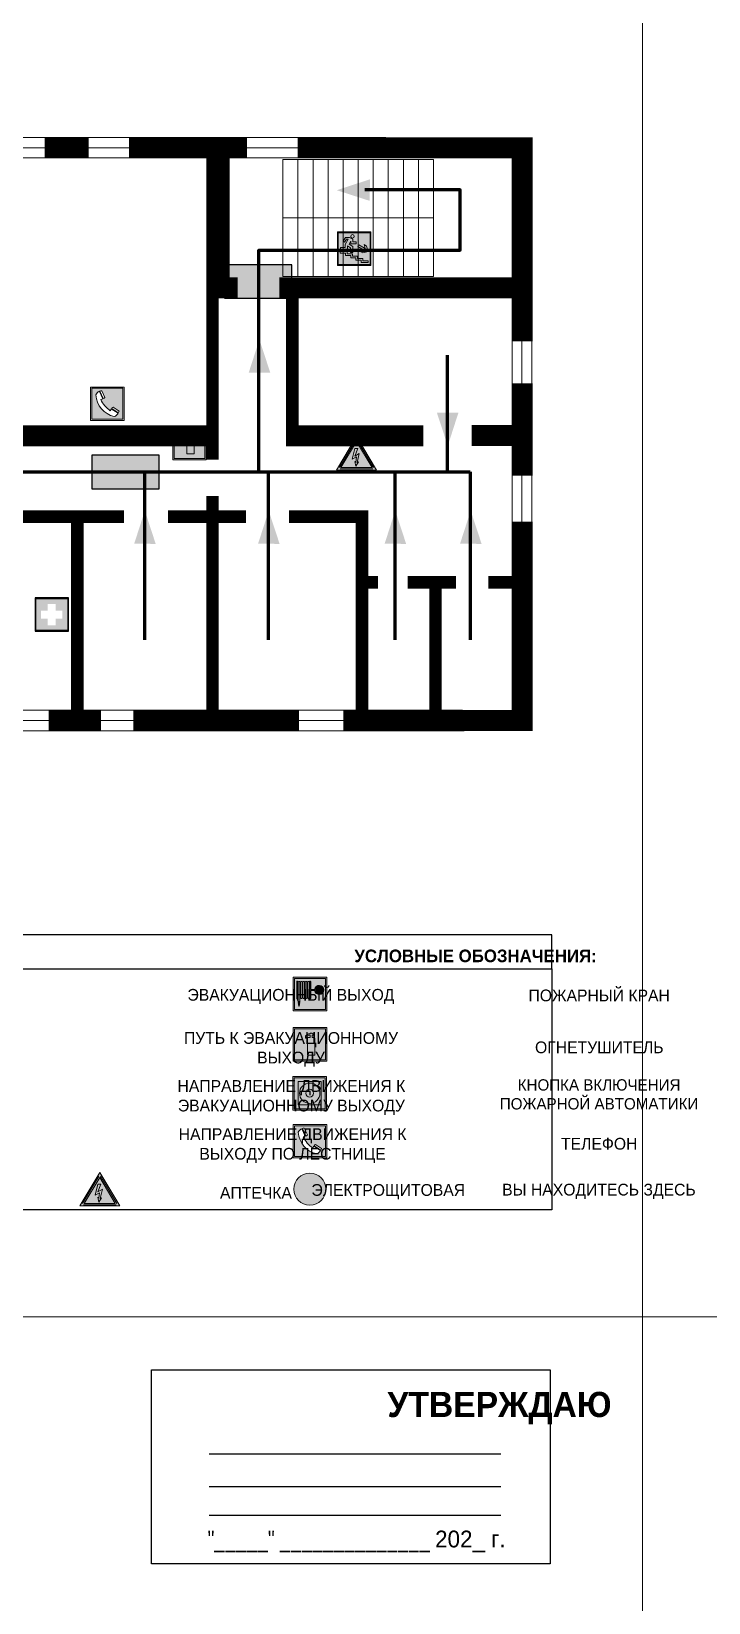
# Model space of a CAD drawing. Header units: millimetres. Extents: x 13114 to 67229, y 22859 to 38520.
# Drawn here: x 32108 to 32269.4, y 35090 to 35464.3 of the extents above; entities that cross this region are included whole.
import ezdxf

# ---------------------------------------------------------------- set-up
doc = ezdxf.new("R2010")
doc.units = ezdxf.units.MM
doc.layers.add('План_Штампы', color=7, linetype='Continuous')
doc.styles.add('обычный', font='arial.ttf')

# ---------------------------------------------------------------- blocks, each defined once
blk = doc.blocks.new('A$C3E6D3DDE')
at = {"lineweight": 5}
h = blk.add_hatch(color=40, dxfattribs=at)
h.paths.add_polyline_path([(24.1, 1.45), (16.46, -11.35), (31.74, -11.35)])
h.paths.add_polyline_path([(24.09, -0.46), (30.03, -10.41), (18.14, -10.41)], flags=16)
h.paths.add_polyline_path([(24.54, -3.08), (23.41, -6.02), (25.13, -5.01), (24.33, -8.5), (24.82, -8.27), (23.79, -9.86), (23.4, -8.04), (23.8, -8.43), (24.04, -6.29), (22.39, -7.25), (23.44, -3.08)], flags=0)
h = blk.add_hatch(color=256, dxfattribs=at)
h.paths.add_polyline_path([(24.37, 0.03, 0.567511), (23.82, 0.03), (17.59, -10.4, 0.582454), (17.86, -10.88), (30.32, -10.88, 0.582149), (30.6, -10.4)])
h.paths.add_polyline_path([(24.09, -0.46), (18.14, -10.41), (30.03, -10.41)], flags=16)
h.paths.add_polyline_path([(24.54, -3.08), (23.41, -6.02), (25.13, -5.01), (24.33, -8.5), (24.82, -8.27), (23.79, -9.86), (23.4, -8.04), (23.8, -8.43), (24.04, -6.29), (22.39, -7.25), (23.44, -3.08)], flags=0)
h = blk.add_hatch(color=40, dxfattribs=at)
h.paths.add_polyline_path([(24.09, -0.46), (18.14, -10.41), (30.03, -10.41)])
h.paths.add_polyline_path([(24.82, -8.27), (23.79, -9.86), (23.4, -8.04), (23.8, -8.43), (24.04, -6.29), (22.39, -7.25), (23.44, -3.08), (24.54, -3.08), (23.41, -6.02), (25.13, -5.01), (24.33, -8.5)], flags=16)
at = {"color": 40, "lineweight": 5}
for p, q in [((16.46, -11.35), (24.1, 1.45)), ((24.1, 1.45), (31.74, -11.35))]:
    blk.add_line(p, q, dxfattribs=at)
at = {"lineweight": 5}
for p, q in [((17.59, -10.4), (23.82, 0.03)), ((24.37, 0.03), (30.6, -10.4)), ((18.14, -10.41), (24.09, -0.46)), ((23.44, -3.08), (22.39, -7.25)), ((23.41, -6.02), (24.54, -3.08)), ((25.13, -5.01), (23.41, -6.02)), ((24.54, -3.08), (23.44, -3.08)), ((24.09, -0.46), (30.03, -10.41)), ((24.33, -8.5), (25.13, -5.01)), ((17.86, -10.88), (30.32, -10.88)), ((18.14, -10.41), (30.03, -10.41)), ((22.39, -7.25), (24.04, -6.29)), ((23.8, -8.43), (23.4, -8.04)), ((23.4, -8.04), (23.79, -9.86)), ((23.79, -9.86), (24.82, -8.27)), ((24.04, -6.29), (23.8, -8.43)), ((24.82, -8.27), (24.33, -8.5))]:
    blk.add_line(p, q, dxfattribs=at)
at = {"color": 50, "lineweight": 5}
blk.add_line((31.74, -11.35), (16.46, -11.35), dxfattribs=at)
blk = doc.blocks.new('A$C37112FD5')
at = {"true_color": 0xf5f5ff}
h = blk.add_hatch(color=7, dxfattribs=at)
h.dxf.hatch_style = 1
h.paths.add_polyline_path([(12.8, -7.4), (0, -7.4), (0, -20.2), (12.8, -20.2)])
h.paths.add_polyline_path([(12.29, -7.91), (12.29, -19.69), (0.51, -19.69), (0.51, -7.91)], flags=16)
h.paths.add_polyline_path([(4.98, -9.04, -0.42597), (5.17, -9.22), (5.17, -12.25), (5.17, -15.29, -0.432244), (4.98, -15.47), (4.83, -15.47, -0.42597), (4.64, -15.29), (4.64, -12.25), (4.64, -9.22, -0.432244), (4.83, -9.04)], flags=0)
h.paths.add_polyline_path([(4.28, -9.22), (4.28, -12.25), (4.28, -15.29, -0.432244), (4.09, -15.47), (3.94, -15.47, -0.42597), (3.75, -15.29), (3.75, -12.25), (3.75, -9.22, -0.432244), (3.94, -9.04), (4.09, -9.04, -0.42597)], flags=0)
h.paths.add_polyline_path([(5.72, -9.04), (5.87, -9.04, -0.42597), (6.06, -9.22), (6.06, -12.25), (6.06, -15.29, -0.432244), (5.87, -15.47), (5.72, -15.47, -0.42597), (5.53, -15.29), (5.53, -12.25), (5.53, -9.22, -0.432244)], flags=0)
h.paths.add_polyline_path([(6.42, -8.9), (6.5, -8.9, -0.42597), (6.69, -9.08), (6.69, -12.03), (8.21, -12.03, -15.824349), (8.21, -12.47), (6.69, -12.47), (6.69, -15.42, -0.432244), (6.5, -15.6), (6.42, -15.6)], flags=0)
h.paths.add_polyline_path([(3.39, -9.22), (3.39, -12.25), (3.39, -15.29, -0.432244), (3.2, -15.47), (3.05, -15.47, -0.42597), (2.85, -15.29), (2.85, -12.25), (2.85, -9.22, -0.432244), (3.05, -9.04), (3.2, -9.04, -0.42597)], flags=0)
h.paths.add_polyline_path([(2.5, -9.22), (2.5, -16.71), (1.96, -16.71), (1.96, -9.22, -0.432244), (2.15, -9.04), (2.31, -9.04, -0.42597)], flags=0)
h.paths.add_polyline_path([(1.61, -8.9), (1.61, -15.6), (1.57, -15.6, -0.42597), (1.37, -15.42), (1.37, -12.03), (1.37, -9.09, -0.432244), (1.57, -8.9)], flags=0)
h.paths.add_polyline_path([(9.76, -10.81), (9.76, -12.03), (8.49, -12.03, -0.336371)], flags=0)
h.paths.add_polyline_path([(8.49, -12.47), (9.76, -12.47), (9.76, -13.7, -0.336371)], flags=0)
h.paths.add_polyline_path([(10.11, -10.81, -0.336371), (11.38, -12.03), (10.11, -12.03)], flags=0)
h.paths.add_polyline_path([(10.11, -12.47), (11.38, -12.47, -0.336371), (10.11, -13.7)], flags=0)
h.paths.add_polyline_path([(2.5, -16.84), (2.5, -17.05), (1.97, -17.05), (1.97, -16.84)], flags=0)
h.paths.add_polyline_path([(2.5, -17.24, -0.033778), (2.24, -18.6, -0.033778), (1.97, -17.24)], flags=0)
h = blk.add_hatch(color=242)
h.dxf.hatch_style = 1
h.paths.add_polyline_path([(12.29, -7.91), (0.51, -7.91), (0.51, -19.69), (12.29, -19.69)])
h.paths.add_polyline_path([(6.42, -15.6), (6.42, -8.9), (6.5, -8.9, -0.42597), (6.69, -9.08), (6.69, -12.03), (8.21, -12.03, -15.824349), (8.21, -12.47), (6.69, -12.47), (6.69, -15.42, -0.432244), (6.5, -15.6)], flags=16)
h.paths.add_polyline_path([(5.87, -15.47), (5.72, -15.47, -0.42597), (5.53, -15.29), (5.53, -12.25), (5.53, -9.22, -0.432244), (5.72, -9.04), (5.87, -9.04, -0.42597), (6.06, -9.22), (6.06, -12.25), (6.06, -15.29, -0.432244)], flags=16)
h.paths.add_polyline_path([(4.98, -15.47), (4.83, -15.47, -0.42597), (4.64, -15.29), (4.64, -12.25), (4.64, -9.22, -0.432244), (4.83, -9.04), (4.98, -9.04, -0.42597), (5.17, -9.22), (5.17, -12.25), (5.17, -15.29, -0.432244)], flags=16)
h.paths.add_polyline_path([(4.09, -15.47), (3.94, -15.47, -0.42597), (3.75, -15.29), (3.75, -12.25), (3.75, -9.22, -0.432244), (3.94, -9.04), (4.09, -9.04, -0.42597), (4.28, -9.22), (4.28, -12.25), (4.28, -15.29, -0.432244)], flags=16)
h.paths.add_polyline_path([(3.2, -15.47), (3.05, -15.47, -0.42597), (2.85, -15.29), (2.85, -12.25), (2.85, -9.22, -0.432244), (3.05, -9.04), (3.2, -9.04, -0.42597), (3.39, -9.22), (3.39, -12.25), (3.39, -15.29, -0.432244)], flags=16)
h.paths.add_polyline_path([(2.5, -17.05), (1.97, -17.05), (1.97, -16.84), (2.5, -16.84)], flags=16)
h.paths.add_polyline_path([(2.5, -17.24, -0.033778), (2.24, -18.6, -0.033778), (1.97, -17.24)], flags=16)
h.paths.add_polyline_path([(2.5, -16.71), (1.96, -16.71), (1.96, -9.22, -0.432244), (2.15, -9.04), (2.31, -9.04, -0.42597), (2.5, -9.22)], flags=16)
h.paths.add_polyline_path([(1.61, -15.6), (1.57, -15.6, -0.42597), (1.37, -15.42), (1.37, -12.03), (1.37, -9.09, -0.432244), (1.57, -8.9), (1.61, -8.9)], flags=16)
h.paths.add_polyline_path([(8.49, -12.47), (9.76, -12.47), (9.76, -13.7, -0.336371)], flags=0)
h.paths.add_polyline_path([(10.11, -13.7), (10.11, -12.47), (11.38, -12.47, -0.336371)], flags=0)
h.paths.add_polyline_path([(8.49, -12.03, -0.336371), (9.76, -10.81), (9.76, -12.03)], flags=0)
h.paths.add_polyline_path([(10.11, -12.03), (10.11, -10.81, -0.336371), (11.38, -12.03)], flags=0)
h = blk.add_hatch(color=7, dxfattribs=at)
h.dxf.hatch_style = 1
h.paths.add_polyline_path([(1.61, -8.9), (1.57, -8.9, 0.432244), (1.37, -9.09), (1.37, -12.03), (1.37, -15.42, 0.42597), (1.57, -15.6), (1.61, -15.6)])
h.paths.add_polyline_path([(2.5, -9.22, 0.42597), (2.31, -9.04), (2.15, -9.04, 0.432244), (1.96, -9.22), (1.96, -16.71), (2.5, -16.71)])
h.paths.add_polyline_path([(2.5, -16.84), (1.97, -16.84), (1.97, -17.05), (2.5, -17.05)])
h.paths.add_polyline_path([(2.5, -17.24), (1.97, -17.24, 0.033778), (2.24, -18.6, 0.033778)])
h.paths.add_polyline_path([(3.39, -12.25), (3.39, -9.22, 0.42597), (3.2, -9.04), (3.05, -9.04, 0.432244), (2.85, -9.22), (2.85, -12.25), (2.85, -15.29, 0.42597), (3.05, -15.47), (3.2, -15.47, 0.432244), (3.39, -15.29)])
h.paths.add_polyline_path([(4.28, -12.25), (4.28, -9.22, 0.42597), (4.09, -9.04), (3.94, -9.04, 0.432244), (3.75, -9.22), (3.75, -12.25), (3.75, -15.29, 0.42597), (3.94, -15.47), (4.09, -15.47, 0.432244), (4.28, -15.29)])
h.paths.add_polyline_path([(5.17, -12.25), (5.17, -9.22, 0.42597), (4.98, -9.04), (4.83, -9.04, 0.432244), (4.64, -9.22), (4.64, -12.25), (4.64, -15.29, 0.42597), (4.83, -15.47), (4.98, -15.47, 0.432244), (5.17, -15.29)])
h.paths.add_polyline_path([(6.06, -12.25), (6.06, -9.22, 0.42597), (5.87, -9.04), (5.72, -9.04, 0.432244), (5.53, -9.22), (5.53, -12.25), (5.53, -15.29, 0.42597), (5.72, -15.47), (5.87, -15.47, 0.432244), (6.06, -15.29)])
h.paths.add_polyline_path([(6.69, -12.47), (8.21, -12.47, 15.824349), (8.21, -12.03), (6.69, -12.03), (6.69, -9.08, 0.42597), (6.5, -8.9), (6.42, -8.9), (6.42, -15.6), (6.5, -15.6, 0.432244), (6.69, -15.42)])
h.paths.add_polyline_path([(8.49, -12.47), (9.76, -12.47), (9.76, -13.7, -0.336371)], flags=16)
h.paths.add_polyline_path([(8.49, -12.03, -0.336371), (9.76, -10.81), (9.76, -12.03)], flags=16)
h.paths.add_polyline_path([(10.11, -12.47), (11.38, -12.47, -0.336371), (10.11, -13.7)], flags=16)
h.paths.add_polyline_path([(10.11, -12.03), (10.11, -10.81, -0.336371), (11.38, -12.03)], flags=16)
h = blk.add_hatch(color=242)
h.dxf.hatch_style = 1
h.paths.add_polyline_path([(9.76, -10.81, 0.336371), (8.49, -12.03), (9.76, -12.03)])
h.paths.add_polyline_path([(10.11, -10.81), (10.11, -12.03), (11.38, -12.03, 0.336371)])
h.paths.add_polyline_path([(11.38, -12.47), (10.11, -12.47), (10.11, -13.7, 0.336371)])
h.paths.add_polyline_path([(9.76, -12.47), (8.49, -12.47, 0.336371), (9.76, -13.7)])
at = {"color": 242, "lineweight": 5}
for p, q in [((0, -20.2), (0, -7.4)), ((0, -7.4), (12.8, -7.4)), ((1.37, -12.03), (1.37, -9.08)), ((1.57, -8.9), (1.61, -8.9)), ((1.61, -8.9), (1.61, -15.6)), ((1.96, -16.71), (1.96, -9.22)), ((2.15, -9.04), (2.31, -9.04)), ((2.5, -16.71), (2.5, -9.22)), ((2.85, -12.25), (2.85, -9.22)), ((3.05, -9.04), (3.2, -9.04)), ((3.39, -12.25), (3.39, -9.22)), ((3.75, -12.25), (3.75, -9.22)), ((3.94, -9.04), (4.09, -9.04)), ((4.28, -12.25), (4.28, -9.22)), ((4.64, -12.25), (4.64, -9.22)), ((4.83, -9.04), (4.98, -9.04)), ((5.17, -12.25), (5.17, -9.22)), ((5.53, -12.25), (5.53, -9.22)), ((5.72, -9.04), (5.87, -9.04)), ((6.06, -12.25), (6.06, -9.22)), ((6.42, -8.9), (6.42, -15.6)), ((6.5, -8.9), (6.42, -8.9)), ((6.69, -12.03), (6.69, -9.08)), ((9.76, -10.81), (9.76, -12.03)), ((10.11, -10.81), (10.11, -12.03)), ((12.8, -20.2), (12.8, -7.4)), ((1.37, -12.03), (1.37, -15.42)), ((1.57, -15.6), (1.61, -15.6)), ((1.96, -16.71), (2.5, -16.71)), ((1.97, -16.84), (2.5, -16.84)), ((1.97, -17.05), (1.97, -16.84)), ((2.5, -17.05), (1.97, -17.05)), ((1.97, -17.24), (2.5, -17.24)), ((2.5, -16.84), (2.5, -17.05)), ((2.85, -12.25), (2.85, -15.29)), ((3.05, -15.47), (3.2, -15.47)), ((3.39, -12.25), (3.39, -15.29)), ((3.75, -12.25), (3.75, -15.29)), ((3.94, -15.47), (4.09, -15.47)), ((4.28, -12.25), (4.28, -15.29)), ((4.64, -12.25), (4.64, -15.29)), ((4.83, -15.47), (4.98, -15.47)), ((5.17, -12.25), (5.17, -15.29)), ((5.53, -12.25), (5.53, -15.29)), ((5.72, -15.47), (5.87, -15.47)), ((6.06, -12.25), (6.06, -15.29)), ((6.42, -15.6), (6.5, -15.6)), ((8.21, -12.03), (6.69, -12.03)), ((8.21, -12.47), (6.69, -12.47)), ((6.69, -12.47), (6.69, -15.42)), ((9.76, -12.03), (8.49, -12.03)), ((9.76, -12.47), (8.49, -12.47)), ((9.76, -12.47), (9.76, -13.7)), ((11.38, -12.03), (10.11, -12.03)), ((11.38, -12.47), (10.11, -12.47)), ((10.11, -12.47), (10.11, -13.7)), ((0, -20.2), (12.8, -20.2))]:
    blk.add_line(p, q, dxfattribs=at)
blk.add_lwpolyline([(0.51, -7.91), (12.29, -7.91), (12.29, -19.69), (0.51, -19.69)], close=True, dxfattribs=at)
for centre, radius, start, end in [((1.56, -9.09), 0.182, 87.10267, 180.60715), ((2.15, -9.22), 0.182, 87.10267, 180.60715), ((2.32, -9.22), 0.182, 359.39285, 92.89733), ((3.04, -9.22), 0.182, 87.10267, 180.60715), ((3.21, -9.22), 0.182, 359.39285, 92.89733), ((3.93, -9.22), 0.182, 87.10267, 180.60715), ((4.1, -9.22), 0.182, 359.39285, 92.89733), ((4.82, -9.22), 0.182, 87.10267, 180.60715), ((4.99, -9.22), 0.182, 359.39285, 92.89733), ((5.71, -9.22), 0.182, 87.10267, 180.60715), ((5.88, -9.22), 0.182, 359.39285, 92.89733), ((6.51, -9.09), 0.182, 359.39285, 92.89733), ((9.93, -12.25), 1.74, 187.23185, 172.76815), ((9.93, -12.25), 1.46, 96.99266, 171.35851), ((9.93, -12.25), 1.46, 8.64149, 83.00734), ((1.56, -15.42), 0.182, 179.39285, 272.89733), ((12.17, -15.98), 10.27, 187.04098, 194.7793), ((-7.7, -15.98), 10.27, 345.2207, 352.95902), ((3.04, -15.29), 0.182, 179.39285, 272.89733), ((3.21, -15.29), 0.182, 267.10267, 0.60715), ((3.93, -15.29), 0.182, 179.39285, 272.89733), ((4.1, -15.29), 0.182, 267.10267, 0.60715), ((4.82, -15.29), 0.182, 179.39285, 272.89733), ((4.99, -15.29), 0.182, 267.10267, 0.60715), ((5.71, -15.29), 0.182, 179.39285, 272.89733), ((5.88, -15.29), 0.182, 267.10267, 0.60715), ((6.51, -15.42), 0.182, 267.10267, 0.60715), ((9.93, -12.25), 1.46, 188.64149, 263.00734), ((9.93, -12.25), 1.46, 276.99266, 351.35851)]:
    blk.add_arc(centre, radius, start, end, dxfattribs=at)
blk = doc.blocks.new('A$C7B8C2D5B')
at = {"lineweight": 0}
h = blk.add_hatch(color=5, dxfattribs=at)
h.dxf.hatch_style = 1
h.paths.add_polyline_path([(1.4, -3.02, 1), (-2.11, -3.02, 1)])
at = {"color": 5, "lineweight": 0}
blk.add_circle((-0.36, -3.02), 1.75, dxfattribs=at)
blk = doc.blocks.new('A$C456E1F9C')
at = {"lineweight": 5}
h = blk.add_hatch(color=242, dxfattribs=at)
h.paths.add_polyline_path([(0.51, -1.47), (0.51, -13.26), (12.29, -13.26), (12.29, -1.47)])
h.paths.add_polyline_path([(5.42, -4.95, -0.254479), (4.78, -5.4), (3.52, -2.53, -0.209735), (4.23, -2.4)], flags=16)
h.paths.add_polyline_path([(8.53, -8.6), (10.87, -10.17), (10.54, -10.76), (8.03, -9.13, -0.192251)], flags=16)
h.paths.add_polyline_path([(4.61, -5.49, 0.005518), (3.87, -5.72, 0.128647), (7.49, -10.01, 0.00809), (7.83, -9.33), (10.47, -10.97, -0.16736), (8.99, -12.25, -0.327862), (1.95, -3.95, -0.166952), (3.36, -2.62)], flags=16)
at = {"color": 242, "lineweight": 5}
for p, q in [((0, -13.77), (0, -0.97)), ((12.8, -0.97), (0, -0.97)), ((4.61, -5.49), (3.36, -2.62)), ((3.52, -2.53), (4.78, -5.4)), ((4.23, -2.4), (5.42, -4.95)), ((12.8, -13.77), (12.8, -0.97)), ((7.83, -9.33), (10.47, -10.97)), ((8.03, -9.13), (10.54, -10.76)), ((10.81, -10.12), (8.53, -8.6)), ((10.54, -10.76), (10.8, -10.3)), ((10.8, -10.3), (10.81, -10.12)), ((0, -13.77), (12.8, -13.77))]:
    blk.add_line(p, q, dxfattribs=at)
blk.add_lwpolyline([(0.51, -1.47), (12.29, -1.47), (12.29, -13.26), (0.51, -13.26)], close=True, dxfattribs=at)
for centre, radius, start, end in [((4.59, -5.34), 2.99, 114.28453, 152.19739), ((11.12, -3.31), 9.19, 183.99153, 256.60086), ((4.02, -3.27), 0.891, 76.32839, 123.70924), ((14.98, -39.1), 35.17, 107.14873, 108.41345), ((13.86, -0.94), 11.08, 205.55365, 234.87622), ((4.68, -4.59), 0.824, 276.9621, 334.07228), ((-13.31, 0.8), 23.44, 332.54871, 334.40268), ((8.94, -9.5), 0.989, 114.40924, 157.93883), ((7.87, -9.46), 3, 291.92908, 329.9329)]:
    blk.add_arc(centre, radius, start, end, dxfattribs=at)
blk = doc.blocks.new('A$C54414219')
at = {"true_color": 0xffffff}
h = blk.add_hatch(color=7, dxfattribs=at)
h.paths.add_polyline_path([(2.39, -9.45), (2.39, -18.3), (11.23, -18.3), (11.23, -9.45)], flags=0)
h.paths.add_polyline_path([(10.71, -13.87, -1), (2.92, -13.87, -1)], flags=0)
h.paths.add_polyline_path([(8.3, -13.87, -1), (5.33, -13.87, -1)], flags=0)
h.paths.add_polyline_path([(0.41, -7.47), (0.41, -20.27), (13.21, -20.27), (13.21, -7.47)])
h.paths.add_polyline_path([(0.92, -19.77), (12.71, -19.77), (12.71, -7.98), (0.92, -7.98)], flags=16)
h.paths.add_polyline_path([(11.23, -9.45), (11.23, -18.3), (2.39, -18.3), (2.39, -9.45)], flags=0)
at = {"lineweight": 5}
h = blk.add_hatch(color=242, dxfattribs=at)
h.paths.add_polyline_path([(12.71, -7.98), (0.92, -7.98), (0.92, -19.77), (12.71, -19.77)])
h.paths.add_polyline_path([(11.23, -18.3), (2.39, -18.3), (2.39, -9.45), (11.23, -9.45)], flags=16)
h.paths.add_polyline_path([(10.71, -13.87, -1), (2.92, -13.87, -1)], flags=0)
h.paths.add_polyline_path([(8.3, -13.87, -1), (5.33, -13.87, -1)], flags=0)
at = {"true_color": 0xffffff}
h = blk.add_hatch(color=7, dxfattribs=at)
h.paths.add_polyline_path([(2.39, -9.45), (2.39, -18.3), (11.23, -18.3), (11.23, -9.45)])
h.paths.add_polyline_path([(10.71, -13.87, -1), (2.92, -13.87, -1)], flags=16)
h.paths.add_polyline_path([(8.3, -13.87, -1), (5.33, -13.87, -1)], flags=0)
at = {"lineweight": 5}
h = blk.add_hatch(color=242, dxfattribs=at)
h.paths.add_polyline_path([(2.92, -13.87, 1), (10.71, -13.87, 1)])
h.paths.add_polyline_path([(8.3, -13.87, -1), (5.33, -13.87, -1)], flags=16)
at = {"color": 242, "lineweight": 5}
for p, q in [((0.41, -20.27), (0.41, -7.47)), ((0.41, -7.47), (13.21, -7.47)), ((0.41, -7.47), (13.21, -7.47)), ((13.21, -20.27), (13.21, -7.47)), ((0.41, -20.27), (13.21, -20.27))]:
    blk.add_line(p, q, dxfattribs=at)
for points in [[(0.92, -7.98), (12.71, -7.98), (12.71, -19.77), (0.92, -19.77)], [(2.39, -9.45), (11.23, -9.45), (11.23, -18.3), (2.39, -18.3)]]:
    blk.add_lwpolyline(points, close=True, dxfattribs=at)
for radius in [3.89, 1.49]:
    blk.add_circle((6.81, -13.87), radius, dxfattribs=at)
blk = doc.blocks.new('A$C3AD82952')
at = {"true_color": 0xf5f5ff}
h = blk.add_hatch(color=7, dxfattribs=at)
h.dxf.hatch_style = 1
h.paths.add_polyline_path([(8.21, 8.73, 0.414214), (7.89, 9.05), (7.22, 9.05), (7.22, 9.92), (7.59, 9.92, 1), (7.57, 10.36), (7.22, 10.36), (7.22, 10.6), (6.43, 10.6), (6.43, 10.36), (6.01, 10.36), (4.74, 9.59), (4.74, 8.69), (4.98, 8.73), (4.98, 9.26), (6.12, 9.91), (6.43, 9.91), (6.43, 9.05), (5.76, 9.05, 0.414214), (5.44, 8.73), (5.44, 2.2), (8.21, 2.2)], flags=0)
h.paths.add_polyline_path([(12.8, 12.8), (0, 12.8), (0, 0), (12.8, 0)])
h.paths.add_polyline_path([(0.51, 12.29), (12.29, 12.29), (12.29, 0.51), (0.51, 0.51)], flags=16)
h.paths.add_polyline_path([(4.74, 9.59), (6.01, 10.36), (6.43, 10.36), (6.43, 10.6), (7.22, 10.6), (7.22, 10.36), (7.59, 10.36, -0.94586), (7.59, 9.92), (7.22, 9.92), (7.22, 9.05), (7.89, 9.05, -0.414214), (8.21, 8.73), (8.21, 2.2), (5.44, 2.2), (5.44, 8.73, -0.414214), (5.76, 9.05), (6.43, 9.05), (6.43, 9.91), (6.12, 9.91), (4.98, 9.26), (4.98, 8.73), (4.74, 8.69)], flags=0)
h = blk.add_hatch(color=242)
h.dxf.hatch_style = 1
h.paths.add_polyline_path([(12.29, 12.29), (0.51, 12.29), (0.51, 0.51), (12.29, 0.51)])
h.paths.add_polyline_path([(4.74, 8.69), (4.74, 9.59), (6.01, 10.36), (6.43, 10.36), (6.43, 10.6), (7.22, 10.6), (7.22, 10.36), (7.59, 10.36, -0.94586), (7.59, 9.92), (7.22, 9.92), (7.22, 9.05), (7.89, 9.05, -0.414214), (8.21, 8.73), (8.21, 2.2), (5.44, 2.2), (5.44, 8.73, -0.414214), (5.76, 9.05), (6.43, 9.05), (6.43, 9.91), (6.12, 9.91), (4.98, 9.26), (4.98, 8.73)], flags=16)
h = blk.add_hatch(color=7, dxfattribs=at)
h.dxf.hatch_style = 1
h.paths.add_polyline_path([(8.21, 8.73, 0.414214), (7.89, 9.05), (7.22, 9.05), (7.22, 9.92), (7.59, 9.92, 1), (7.57, 10.36), (7.22, 10.36), (7.22, 10.6), (6.43, 10.6), (6.43, 10.36), (6.01, 10.36), (4.74, 9.59), (4.74, 8.69), (4.98, 8.73), (4.98, 9.26), (6.12, 9.91), (6.43, 9.91), (6.43, 9.05), (5.76, 9.05, 0.414214), (5.44, 8.73), (5.44, 2.2), (8.21, 2.2)])
at = {"color": 242, "lineweight": 5}
for p, q in [((0, 0), (0, 12.8)), ((0, 12.8), (12.8, 12.8)), ((12.8, 0), (12.8, 12.8)), ((6.01, 10.36), (4.74, 9.59)), ((4.74, 9.59), (4.74, 8.69)), ((4.74, 8.69), (4.98, 8.73)), ((4.98, 9.26), (6.12, 9.91)), ((4.98, 8.73), (4.98, 9.26)), ((5.44, 2.2), (5.44, 8.73)), ((5.76, 9.05), (6.43, 9.05)), ((6.01, 10.36), (6.43, 10.36)), ((6.12, 9.91), (6.43, 9.91)), ((7.22, 10.6), (6.43, 10.6)), ((6.43, 10.6), (6.43, 10.36)), ((6.43, 9.91), (6.43, 9.05)), ((7.22, 10.36), (7.22, 10.6)), ((7.59, 10.36), (7.22, 10.36)), ((7.22, 9.05), (7.22, 9.92)), ((7.59, 9.92), (7.22, 9.92)), ((7.89, 9.05), (7.22, 9.05)), ((8.21, 2.2), (8.21, 8.73)), ((0, 0), (12.8, 0)), ((5.44, 2.2), (8.21, 2.2))]:
    blk.add_line(p, q, dxfattribs=at)
blk.add_lwpolyline([(0.51, 12.29), (12.29, 12.29), (12.29, 0.51), (0.51, 0.51)], close=True, dxfattribs=at)
for centre, radius, start, end in [((5.76, 8.73), 0.32, 90, 180), ((7.58, 10.14), 0.223, 273.18746, 86.81254), ((7.89, 8.73), 0.32, 0, 90)]:
    blk.add_arc(centre, radius, start, end, dxfattribs=at)
blk = doc.blocks.new('A$C7B4425F7')
at = {"true_color": 0xffffff}
blk.add_hatch(color=7, dxfattribs=at).paths.add_polyline_path([(0, 0), (-16, 0), (-16, -8), (0, -8)])
h = blk.add_hatch(color=126)
h.paths.add_polyline_path([(-0.2, -0.2), (-15.8, -0.2), (-15.8, -7.8), (-0.2, -7.8)])
h.paths.add_polyline_path([(-11.76, -2.03), (-11.76, -3.66), (-11.17, -3.66, -0.568275), (-11.17, -6.18), (-12.58, -6.18), (-12.58, -2.03)], flags=16)
h.paths.add_polyline_path([(-13.33, -4.12, -0.495768), (-13.59, -6.18), (-15.03, -6.18), (-15.03, -2.03), (-13.59, -2.03, -0.487973)], flags=16)
h.paths.add_polyline_path([(-10.25, -2.03), (-9.48, -2.03), (-9.48, -6.18), (-10.25, -6.18)], flags=16)
h.paths.add_polyline_path([(-13.84, -3.69), (-14.24, -3.69), (-14.24, -3.03), (-13.9, -3.03, -0.692621)], flags=0)
h.paths.add_polyline_path([(-9.15, -2.03), (-8.4, -2.03), (-8.04, -3.07), (-7.68, -2.03), (-6.93, -2.03), (-7.64, -4.1), (-6.93, -6.18), (-7.68, -6.18), (-8.04, -5.14), (-8.4, -6.18), (-9.15, -6.18), (-8.44, -4.1)], flags=16)
h.paths.add_polyline_path([(-11.76, -4.46), (-11.42, -4.46, -0.692621), (-11.36, -5.12), (-11.76, -5.12)], flags=0)
h.paths.add_polyline_path([(-13.9, -5.2), (-14.24, -5.2), (-14.24, -4.55), (-13.84, -4.55, -0.708038)], flags=0)
edge = h.paths.add_edge_path(flags=16)
edge.add_ellipse((-5.51, -4.08), major_axis=(0, 2.05), ratio=0.586184, start_angle=0, end_angle=360)
edge = h.paths.add_edge_path(flags=0)
edge.add_ellipse((-5.51, -4.08), major_axis=(0, 1.14), ratio=0.454828, start_angle=0, end_angle=360)
h.paths.add_polyline_path([(-4.13, -4.96, 0.377264), (-3.48, -4.52, 0.0555), (-3.16, -2.03), (-1.66, -2.03), (-1.66, -4.96), (-0.96, -4.96), (-0.96, -7.01), (-1.75, -7.01), (-1.75, -6.18), (-3.3, -6.18), (-3.3, -7.02), (-4.13, -7.02)], flags=16)
h.paths.add_polyline_path([(-2.73, -2.91), (-2.28, -2.91), (-2.28, -4.96), (-3.05, -4.96, 0.079136)], flags=0)
at = {"color": 126}
blk.add_lwpolyline([(-16, -8), (0, -8), (0, 0), (-16, 0)], close=True, dxfattribs=at)
blk = doc.blocks.new('вниз')
at = {"lineweight": 0, "true_color": 0xffffff}
h = blk.add_hatch(color=7, dxfattribs=at)
h.dxf.hatch_style = 1
h.paths.add_polyline_path([(40994.51, -4472.22), (40986.51, -4472.22), (40986.51, -4480.22), (40994.51, -4480.22)])
h.paths.add_polyline_path([(40994.31, -4472.42), (40994.31, -4480.01), (40986.71, -4480.01), (40986.71, -4472.42)], flags=16)
h.paths.add_polyline_path([(40988.43, -4473.53), (40989.43, -4473.53), (40990.19, -4473.96), (40990.19, -4474.6), (40991, -4474.6), (40991, -4475.06), (40989.73, -4475.06), (40989.73, -4474.46), (40989.3, -4475.18), (40990.17, -4475.7), (40990.17, -4477.11), (40989.63, -4477.11), (40989.63, -4476.01), (40988.94, -4475.59), (40988.94, -4476.46), (40988.94, -4476.46), (40987.47, -4476.46), (40987.26, -4476.46), (40987.26, -4475.92), (40988.4, -4475.92), (40988.4, -4475.2), (40989.1, -4473.99), (40988.66, -4473.99), (40988.24, -4474.7), (40987.86, -4474.47), (40988.41, -4473.56)], flags=0)
h.paths.add_polyline_path([(40990.55, -4473.29, -1), (40989.69, -4473.29, -1)], flags=0)
h.paths.add_polyline_path([(40988.85, -4476.89), (40988.85, -4477.43), (40990.1, -4477.43), (40990.1, -4477.99), (40991.34, -4477.99), (40991.34, -4478.54), (40992.59, -4478.54), (40992.59, -4479.09), (40993.83, -4479.09), (40993.83, -4479.52), (40992.17, -4479.52), (40992.17, -4478.97), (40990.91, -4478.97), (40990.91, -4478.41), (40989.68, -4478.41), (40989.68, -4477.86), (40988.43, -4477.86), (40988.43, -4477.31), (40987.6, -4477.31), (40987.18, -4477.31), (40987.18, -4476.89)], flags=0)
h.paths.add_polyline_path([(40991.61, -4475.33), (40993.12, -4476.2), (40992.9, -4475.27), (40993.48, -4475.6), (40993.83, -4476.88), (40992.56, -4477.22), (40991.97, -4476.88), (40992.9, -4476.61), (40991.38, -4475.74), (40991.58, -4475.39)], flags=0)
h.paths.add_polyline_path([(40990.19, -4473.96), (40989.43, -4473.53), (40988.43, -4473.53), (40988.41, -4473.56), (40987.86, -4474.47), (40988.24, -4474.7), (40988.66, -4473.99), (40989.1, -4473.99), (40988.4, -4475.2), (40988.4, -4475.92), (40987.26, -4475.92), (40987.26, -4476.46), (40987.47, -4476.46), (40988.94, -4476.46), (40988.94, -4476.27), (40988.94, -4475.59), (40989.63, -4476.01), (40989.63, -4477.11), (40990.17, -4477.11), (40990.17, -4475.7), (40989.3, -4475.18), (40989.73, -4474.46), (40989.73, -4475.06), (40991, -4475.06), (40991, -4474.6), (40990.19, -4474.6)], flags=0)
h.paths.add_polyline_path([(40990.55, -4473.29, 1), (40989.69, -4473.29, 1)], flags=0)
h.paths.add_polyline_path([(40991.61, -4475.33), (40991.58, -4475.39), (40991.38, -4475.74), (40992.9, -4476.61), (40991.97, -4476.88), (40992.56, -4477.22), (40993.83, -4476.88), (40993.48, -4475.6), (40992.9, -4475.27), (40993.12, -4476.2)], flags=0)
h.paths.add_polyline_path([(40990.1, -4477.43), (40988.85, -4477.43), (40988.85, -4476.89), (40987.18, -4476.89), (40987.18, -4477.31), (40987.6, -4477.31), (40988.43, -4477.31), (40988.43, -4477.86), (40989.68, -4477.86), (40989.68, -4478.41), (40990.91, -4478.41), (40990.91, -4478.97), (40992.17, -4478.97), (40992.17, -4479.52), (40993.83, -4479.52), (40993.83, -4479.09), (40992.59, -4479.09), (40992.59, -4478.54), (40991.34, -4478.54), (40991.34, -4477.99), (40990.1, -4477.99)], flags=0)
at = {"lineweight": 0}
h = blk.add_hatch(color=126, dxfattribs=at)
h.dxf.hatch_style = 1
h.paths.add_polyline_path([(40994.31, -4472.42), (40986.71, -4472.42), (40986.71, -4480.01), (40994.31, -4480.01)])
h.paths.add_polyline_path([(40988.43, -4473.53), (40989.43, -4473.53), (40990.19, -4473.96), (40990.19, -4474.6), (40991, -4474.6), (40991, -4475.06), (40989.73, -4475.06), (40989.73, -4474.46), (40989.3, -4475.18), (40990.17, -4475.7), (40990.17, -4477.11), (40989.63, -4477.11), (40989.63, -4476.01), (40988.94, -4475.59), (40988.94, -4476.46), (40988.94, -4476.46), (40987.47, -4476.46), (40987.26, -4476.46), (40987.26, -4475.92), (40988.4, -4475.92), (40988.4, -4475.2), (40989.1, -4473.99), (40988.66, -4473.99), (40988.24, -4474.7), (40987.86, -4474.47), (40988.41, -4473.56)], flags=16)
h.paths.add_polyline_path([(40990.55, -4473.29, -1), (40989.69, -4473.29, -1)], flags=16)
h.paths.add_polyline_path([(40988.85, -4476.89), (40988.85, -4477.43), (40990.1, -4477.43), (40990.1, -4477.99), (40991.34, -4477.99), (40991.34, -4478.54), (40992.59, -4478.54), (40992.59, -4479.09), (40993.83, -4479.09), (40993.83, -4479.52), (40992.17, -4479.52), (40992.17, -4478.97), (40990.91, -4478.97), (40990.91, -4478.41), (40989.68, -4478.41), (40989.68, -4477.86), (40988.43, -4477.86), (40988.43, -4477.31), (40987.6, -4477.31), (40987.18, -4477.31), (40987.18, -4476.89)], flags=16)
h.paths.add_polyline_path([(40991.61, -4475.33), (40993.12, -4476.2), (40992.9, -4475.27), (40993.48, -4475.6), (40993.83, -4476.88), (40992.56, -4477.22), (40991.97, -4476.88), (40992.9, -4476.61), (40991.38, -4475.74), (40991.58, -4475.39)], flags=16)
at = {"lineweight": 0, "true_color": 0xffffff}
h = blk.add_hatch(color=7, dxfattribs=at)
h.dxf.hatch_style = 1
h.paths.add_polyline_path([(40989.73, -4474.46), (40989.73, -4475.06), (40991, -4475.06), (40991, -4474.6), (40990.19, -4474.6), (40990.19, -4473.96), (40989.43, -4473.53), (40988.43, -4473.53), (40988.41, -4473.56), (40987.86, -4474.47), (40988.24, -4474.7), (40988.66, -4473.99), (40989.1, -4473.99), (40988.4, -4475.2), (40988.4, -4475.92), (40987.26, -4475.92), (40987.26, -4476.46), (40987.47, -4476.46), (40988.94, -4476.46), (40988.94, -4475.59), (40989.63, -4476.01), (40989.63, -4477.11), (40990.17, -4477.11), (40990.17, -4475.7), (40989.3, -4475.18)])
h.paths.add_polyline_path([(40989.69, -4473.29, 1), (40990.55, -4473.29, 1)])
h.paths.add_polyline_path([(40991.61, -4475.33), (40991.58, -4475.39), (40991.38, -4475.74), (40992.9, -4476.61), (40991.97, -4476.88), (40992.56, -4477.22), (40993.83, -4476.88), (40993.48, -4475.6), (40992.9, -4475.27), (40993.12, -4476.2)])
h.paths.add_polyline_path([(40990.1, -4477.43), (40988.85, -4477.43), (40988.85, -4476.89), (40987.18, -4476.89), (40987.18, -4477.31), (40987.6, -4477.31), (40988.43, -4477.31), (40988.43, -4477.86), (40989.68, -4477.86), (40989.68, -4478.41), (40990.91, -4478.41), (40990.91, -4478.97), (40992.17, -4478.97), (40992.17, -4479.52), (40993.83, -4479.52), (40993.83, -4479.09), (40992.59, -4479.09), (40992.59, -4478.54), (40991.34, -4478.54), (40991.34, -4477.99), (40990.1, -4477.99)])
at = {"color": 126, "lineweight": 0}
for points in [[(40986.51, -4472.22), (40994.51, -4472.22), (40994.51, -4480.22), (40986.51, -4480.22)], [(40986.71, -4472.42), (40994.31, -4472.42), (40994.31, -4480.01), (40986.71, -4480.01)]]:
    blk.add_lwpolyline(points, close=True, dxfattribs=at)
for points in [[(40987.47, -4476.46), (40987.26, -4476.46), (40987.26, -4475.92), (40988.4, -4475.92), (40988.4, -4475.2), (40989.1, -4473.99), (40988.66, -4473.99), (40988.24, -4474.7), (40987.86, -4474.47), (40988.41, -4473.56), (40988.43, -4473.53), (40989.43, -4473.53), (40990.19, -4473.96), (40990.19, -4474.6), (40991, -4474.6), (40991, -4475.06), (40989.73, -4475.06), (40989.73, -4474.46), (40989.3, -4475.18), (40990.17, -4475.7), (40990.17, -4477.11), (40989.63, -4477.11), (40989.63, -4476.01), (40988.94, -4475.59), (40988.94, -4476.46)], [(40987.47, -4476.46), (40988.94, -4476.46), (40988.94, -4476.27)], [(40991.58, -4475.39), (40991.38, -4475.74), (40992.9, -4476.61), (40991.97, -4476.88), (40992.56, -4477.22), (40993.83, -4476.88), (40993.48, -4475.6), (40992.9, -4475.27), (40993.12, -4476.2), (40991.61, -4475.33), (40991.58, -4475.39)], [(40987.6, -4477.31), (40987.18, -4477.31), (40987.18, -4476.89), (40988.85, -4476.89), (40988.85, -4477.43), (40990.1, -4477.43), (40990.1, -4477.99), (40991.34, -4477.99), (40991.34, -4478.54), (40992.59, -4478.54), (40992.59, -4479.09), (40993.83, -4479.09), (40993.83, -4479.52), (40992.17, -4479.52), (40992.17, -4478.97), (40990.91, -4478.97), (40990.91, -4478.41), (40989.68, -4478.41), (40989.68, -4477.86), (40988.43, -4477.86), (40988.43, -4477.31), (40987.6, -4477.31)]]:
    blk.add_lwpolyline(points, dxfattribs=at)
blk.add_circle((40990.12, -4473.29), 0.432, dxfattribs=at)
blk = doc.blocks.new('A$C32E8229D')
at = {"true_color": 0xffffff}
blk.add_hatch(color=7, dxfattribs=at).paths.add_polyline_path([(0, 0), (0, -8), (16, -8), (16, 0)])
h = blk.add_hatch(color=126)
h.paths.add_polyline_path([(0.2, -0.2), (15.8, -0.2), (15.8, -7.8), (0.2, -7.8)])
h.paths.add_polyline_path([(13.49, -2.05), (12.08, -2.05), (11.37, -2.63, 0.162397), (11.29, -2.84), (11.29, -3.63), (10.35, -3.63), (10.35, -4.05), (11.68, -4.05), (11.68, -3.48), (12.26, -4.28), (11.29, -5.1), (11.29, -6.78), (11.85, -6.78), (11.85, -5.44), (12.8, -4.64), (12.8, -5.94), (14.46, -5.94), (14.46, -5.39), (13.45, -5.39), (13.45, -3.97), (12.46, -2.59), (13.15, -2.59), (13.69, -3.34), (14.18, -3)], flags=16)
h.paths.add_polyline_path([(10.74, -1.82, 1), (11.8, -1.82, 1)], flags=16)
h.paths.add_polyline_path([(9.39, -3.59), (5.99, -3.59), (6.56, -3.03), (5.91, -3.03), (5.1, -3.83), (5.91, -4.64), (6.56, -4.64), (5.99, -4.09), (9.39, -4.09)], flags=16)
h.paths.add_polyline_path([(4.29, -1.08), (1.72, -1.08), (1.72, -6.6), (4.29, -6.6)], flags=16)
at = {"color": 126}
blk.add_lwpolyline([(16, -8), (0, -8), (0, 0), (16, 0)], close=True, dxfattribs=at)
blk = doc.blocks.new('A$C18900ED3')
h = blk.add_hatch(color=126)
h.paths.add_polyline_path([(-0.18, -0.18), (-7.02, -0.18), (-7.02, -7.02), (-0.18, -7.02)])
h.paths.add_polyline_path([(-5.89, -4.46), (-5.89, -2.77), (-4.46, -2.77), (-4.46, -1.31), (-2.77, -1.31), (-2.77, -2.77), (-1.33, -2.77), (-1.33, -4.46), (-2.77, -4.46), (-2.77, -5.89), (-4.46, -5.89), (-4.46, -4.46)], flags=16)
at = {"color": 126}
for p, q in [((-7.2, 0), (-7.2, -7.2)), ((0, 0), (-7.2, 0)), ((0, -7.2), (0, 0)), ((-7.02, -7.02), (-7.02, -0.18)), ((-7.02, -0.18), (-0.18, -0.18)), ((-0.18, -0.18), (-0.18, -7.02)), ((-7.2, -7.2), (0, -7.2)), ((-0.18, -7.02), (-7.02, -7.02))]:
    blk.add_line(p, q, dxfattribs=at)

msp = doc.modelspace()

# ---------------------------------------------------------------- linework, layer by layer
at = {"color": 5, "lineweight": 0}
for points in [[(31653.68, 35158.08), (32253.68, 35158.08), (32253.68, 35553.08), (31653.68, 35553.08)], [(32253.68, 35158.08), (32853.68, 35158.08), (32853.68, 35553.08), (32253.68, 35553.08)], [(31653.68, 34763.08), (32253.68, 34763.08), (32253.68, 35158.08), (31653.68, 35158.08)], [(32253.68, 34763.08), (32853.68, 34763.08), (32853.68, 35158.08), (32253.68, 35158.08)]]:
    msp.add_lwpolyline(points, close=True, dxfattribs=at)
at = {"lineweight": 0}
for points in [[(31734.43, 35438.98), (32192.51, 35438.98)], [(31734.82, 35436.58), (32192.9, 35436.58)], [(31734.53, 35434.19), (32192.61, 35434.19)], [(32222.63, 35346.24), (32222.63, 35392.86)], [(32224.92, 35346.59), (32224.92, 35393.2)], [(32227.28, 35346.41), (32227.28, 35393.03)], [(31723.07, 35302.55), (32210.73, 35302.55)], [(31723.79, 35300.15), (32211.46, 35300.15)], [(31723.79, 35300.15), (32211.46, 35300.15)], [(31723.52, 35297.67), (32211.18, 35297.67)]]:
    msp.add_lwpolyline(points, dxfattribs=at)
at = {"lineweight": 100, "const_width": 5}
for points in [[(32111.19, 35436.58), (32121.69, 35436.58)], [(32131.31, 35436.58), (32159.44, 35436.58)], [(32152.76, 35436.58), (32152.76, 35403.18), (32157.18, 35403.18)], [(32171.45, 35436.58), (32224.98, 35436.58), (32224.98, 35390.49)], [(32167.09, 35403.18), (32224.98, 35403.18)], [(32224.98, 35380.44), (32224.98, 35358.43)], [(32103.43, 35367.94), (32151.63, 35367.94)], [(32170.15, 35367.94), (32201.41, 35367.94)], [(32224.98, 35368), (32212.95, 35368)], [(32224.98, 35347.51), (32224.98, 35300.15), (32182.4, 35300.15)], [(32124.59, 35300.15), (32112.16, 35300.15)], [(32171.76, 35300.15), (32132.29, 35300.15)]]:
    msp.add_lwpolyline(points, dxfattribs=at)
at = {"lineweight": 0, "const_width": 3}
for points in [[(32151.18, 35362.3), (32151.18, 35435.19)], [(32170.23, 35365.48), (32170.23, 35402.29)], [(32151.18, 35353.58), (32151.18, 35300.4)], [(32035.93, 35348.67), (32130.09, 35348.67)], [(32118.98, 35300.15), (32118.98, 35348.67)], [(32140.59, 35348.67), (32159.14, 35348.67)], [(32169.39, 35348.67), (32186.8, 35348.67), (32186.8, 35301.86), (32186.8, 35333.05), (32190.64, 35333.05)], [(32197.69, 35333.05), (32209.21, 35333.05)], [(32204.32, 35333.05), (32204.32, 35301.19)], [(32216.93, 35333.05), (32223.92, 35333.05)]]:
    msp.add_lwpolyline(points, dxfattribs=at)
at = {"lineweight": 0}
for points in [[(32167.96, 35419.86), (32171.55, 35419.86), (32171.55, 35433.79), (32167.96, 35433.79)], [(32171.55, 35419.86), (32175.14, 35419.86), (32175.14, 35433.79), (32171.55, 35433.79)], [(32175.14, 35419.86), (32178.73, 35419.86), (32178.73, 35433.79), (32175.14, 35433.79)], [(32178.73, 35419.86), (32182.32, 35419.86), (32182.32, 35433.79), (32178.73, 35433.79)], [(32182.32, 35419.86), (32185.9, 35419.86), (32185.9, 35433.79), (32182.32, 35433.79)], [(32185.9, 35419.86), (32189.49, 35419.86), (32189.49, 35433.79), (32185.9, 35433.79)], [(32189.49, 35419.86), (32193.08, 35419.86), (32193.08, 35433.79), (32189.49, 35433.79)], [(32193.08, 35419.86), (32196.67, 35419.86), (32196.67, 35433.79), (32193.08, 35433.79)], [(32196.67, 35419.86), (32200.26, 35419.86), (32200.26, 35433.79), (32196.67, 35433.79)], [(32200.26, 35419.86), (32203.85, 35419.86), (32203.85, 35433.79), (32200.26, 35433.79)], [(32167.96, 35405.94), (32171.55, 35405.94), (32171.55, 35419.86), (32167.96, 35419.86)], [(32171.55, 35405.94), (32175.14, 35405.94), (32175.14, 35419.86), (32171.55, 35419.86)], [(32175.14, 35405.94), (32178.73, 35405.94), (32178.73, 35419.86), (32175.14, 35419.86)], [(32178.73, 35405.94), (32182.32, 35405.94), (32182.32, 35419.86), (32178.73, 35419.86)], [(32182.32, 35405.94), (32185.9, 35405.94), (32185.9, 35419.86), (32182.32, 35419.86)], [(32185.9, 35405.94), (32189.49, 35405.94), (32189.49, 35419.86), (32185.9, 35419.86)], [(32189.49, 35405.94), (32193.08, 35405.94), (32193.08, 35419.86), (32189.49, 35419.86)], [(32193.08, 35405.94), (32196.67, 35405.94), (32196.67, 35419.86), (32193.08, 35419.86)], [(32196.67, 35405.94), (32200.26, 35405.94), (32200.26, 35419.86), (32196.67, 35419.86)], [(32200.26, 35405.94), (32203.85, 35405.94), (32203.85, 35419.86), (32200.26, 35419.86)]]:
    msp.add_lwpolyline(points, close=True, dxfattribs=at)
at = {"color": 126, "lineweight": 100, "true_color": 0x008754}
for points in [[(31712.34, 35427.54), (31691.88, 35427.54), (31691.88, 35412.26), (31740.98, 35412.26), (31740.98, 35359.33), (32207.21, 35359.33), (32207.21, 35387.13)], [(32162.26, 35359.33), (32162.26, 35412.2), (32210.18, 35412.2), (32210.18, 35426.51), (32187.5, 35426.51)], [(32134.95, 35359.33), (32134.95, 35319.33)], [(32164.48, 35359.33), (32164.48, 35319.33)], [(32194.64, 35359.33), (32194.64, 35319.33)], [(32207.21, 35359.33), (32212.61, 35359.33)], [(32212.61, 35359.33), (32212.61, 35319.33)]]:
    msp.add_lwpolyline(points, dxfattribs=at)
for points in [[(32088.3, 35240.97), (32232.07, 35240.97), (32232.07, 35249.03), (32088.3, 35249.03)], [(32088.3, 35240.97), (32232.07, 35240.97), (32232.07, 35183.58), (32088.3, 35183.58)], [(32136.62, 35145.45), (32231.63, 35145.45), (32231.63, 35099.24), (32136.62, 35099.24)]]:
    msp.add_lwpolyline(points, close=True)
for points in [[(32150.38, 35125.4), (32219.9, 35125.4)], [(32150.38, 35117.64), (32219.9, 35117.64)], [(32150.38, 35110.85), (32219.9, 35110.85)]]:
    msp.add_lwpolyline(points)
at = {"layer": 'План_Штампы', "color": 126, "true_color": 0x008754}
for points in [[(32188.68, 35429.05), (32188.67, 35423.91), (32180.79, 35426.46)], [(32164.95, 35382.99), (32159.81, 35383), (32162.36, 35390.88)], [(32204.66, 35373.46), (32209.79, 35373.45), (32207.25, 35365.57)], [(32137.64, 35342.21), (32132.51, 35342.23), (32135.06, 35350.1)], [(32167.17, 35342.21), (32162.04, 35342.23), (32164.58, 35350.1)], [(32197.33, 35342.21), (32192.2, 35342.23), (32194.74, 35350.1)], [(32215.31, 35342.21), (32210.17, 35342.23), (32212.72, 35350.1)]]:
    msp.add_solid(points, dxfattribs=at)

# ---------------------------------------------------------------- block references
at = {"color": 126, "true_color": 0x008754}
msp.add_blockref('вниз', (-8805.57, 39888.76), dxfattribs=at)
for name, p, xscale, yscale, zscale in [('A$C456E1F9C', (32122.14, 35380.18), 0.625, 0.625, 0.625), ('A$C3AD82952', (32141.7, 35362.26), 0.625, 0.625, 0.625), ('A$C3E6D3DDE', (32170.46, 35366.89), 0.625, 0.625, 0.625), ('A$C18900ED3', (32116.89, 35329.37), 1.111111111007631, 1.111111111007631, 1.111111111007631), ('A$C37112FD5', (32170.4, 35243.6), 0.6249984004534781, 0.6249984004534781, 0.6249984004534781), ('A$C3AD82952', (32170.4, 35218.99), 0.625, 0.625, 0.625), ('A$C54414219', (32170.09, 35220), 0.625, 0.625, 0.625), ('A$C456E1F9C', (32170.4, 35204.52), 0.625, 0.625, 0.625), ('A$C3E6D3DDE', (32109.24, 35191.57), 0.625, 0.625, 0.625), ('A$C7B8C2D5B', (32175.17, 35195.06), 2.177419353276491, 2.177419353276491, 2.177419353276491)]:
    msp.add_blockref(name, p, dxfattribs=dict(xscale=xscale, yscale=yscale, zscale=zscale))
at = {"layer": 'План_Штампы'}
msp.add_blockref('A$C7B4425F7', (32170.07, 35408.72), dxfattribs=at)
at = {"layer": 'План_Штампы', "color": 126, "true_color": 0x008754, "xscale": -1}
msp.add_blockref('A$C32E8229D', (32138.43, 35363.35), dxfattribs=at)

# ---------------------------------------------------------------- texts
at = {"lineweight": 0, "attachment_point": 5, "style": 'обычный'}
for s, insert, char_height, width in [('{\\fProxima Nova Rg|b1|i0|c204|p2;УСЛОВНЫЕ ОБОЗНАЧЕНИЯ:\\H1.1997x; }', (32213.88, 35244.03), 3, 175.1736), ('\\pi-8.4,l8.4,t8.4;{\\fProxima Nova Rg|b0|i0|c204|p2;ЭВАКУАЦИОННЫЙ ВЫХОД\\H1.6404x; }', (32169.88, 35234.37), 2.8, 126.6484), ('\\pi-8.4,l8.4,t8.4;{\\fProxima Nova Rg|b0|i0|c204|p2;ПОЖАРНЫЙ КРАН\\H1.6404x; }', (32243.34, 35234.61), 2.8, 126.6484), ('\\pi-8.4,l8.4,t8.4;{\\fProxima Nova Rg|b0|i0|c204|p2;ПУТЬ К ЭВАКУАЦИОННОМУ \\PВЫХОДУ }', (32169.89, 35221.76), 2.8, 126.6484), ('\\pi-8.4,l8.4,t8.4;{\\fProxima Nova Rg|b0|i0|c204|p2;ОГНЕТУШИТЕЛЬ\\H1.1997x; }', (32243.36, 35222.25), 2.8, 126.6484), ('\\pi-8.4,l8.4,t8.4;{\\fProxima Nova Rg|b0|i0|c204|p2;НАПРАВЛЕНИЕ ДВИЖЕНИЯ К \\PЭВАКУАЦИОННОМУ ВЫХОДУ}', (32169.98, 35210.32), 2.8, 126.6484), ('\\pi-8.1,l8.1,t8.1;{\\fProxima Nova Rg|b0|i0|c204|p2;КНОПКА ВКЛЮЧЕНИЯ\\PПОЖАРНОЙ АВТОМАТИКИ}', (32243.31, 35211.04), 2.7, 126.6484), ('\\pi-8.4,l8.4,t8.4;{\\fProxima Nova Rg|b0|i0|c204|p2;НАПРАВЛЕНИЕ ДВИЖЕНИЯ К \\PВЫХОДУ ПО ЛЕСТНИЦЕ }', (32170.27, 35198.84), 2.8, 126.6484), ('\\pi-8.4,l8.4,t8.4;{\\fProxima Nova Rg|b0|i0|c204|p2;ТЕЛЕФОН\\H1.1997x; }', (32243.35, 35199.28), 2.8, 126.6484), ('\\pi-8.4,l8.4,t8.4;{\\fProxima Nova Rg|b0|i0|c204|p2;АПТЕЧКА\\H1.1667x; }', (32161.54, 35187.62), 2.8, 126.6484), ('\\pi-8.4,l8.4,t8.4;{\\fProxima Nova Rg|b0|i0|c204|p2;ЭЛЕКТРОЩИТОВАЯ\\H1.1997x; }', (32193.07, 35187.88), 2.8, 126.6484), ('\\pi-8.4,l8.4,t8.4;{\\fProxima Nova Rg|b0|i0|c204|p2;ВЫ НАХОДИТЕСЬ ЗДЕСЬ\\H1.1997x; }', (32243.28, 35187.96), 2.8, 126.6484), ('\\pi-18,l18,t18;{\\fProxima Nova Rg|b1|i0|c204|p2;УТВЕРЖДАЮ\\H1.1997x; }', (32219.57, 35136.32), 6, 126.6484), ('{\\fArial Narrow|b0|i0|c204|p34;"_____" ______________ \\fProxima Nova Rg|b0|i0|c204|p2;202_ г. }', (32185.53, 35104.56), 4, 78.6503)]:
    msp.add_mtext(s, dxfattribs=dict(at, insert=insert, char_height=char_height, width=width))

doc.saveas('drawing.dxf')
